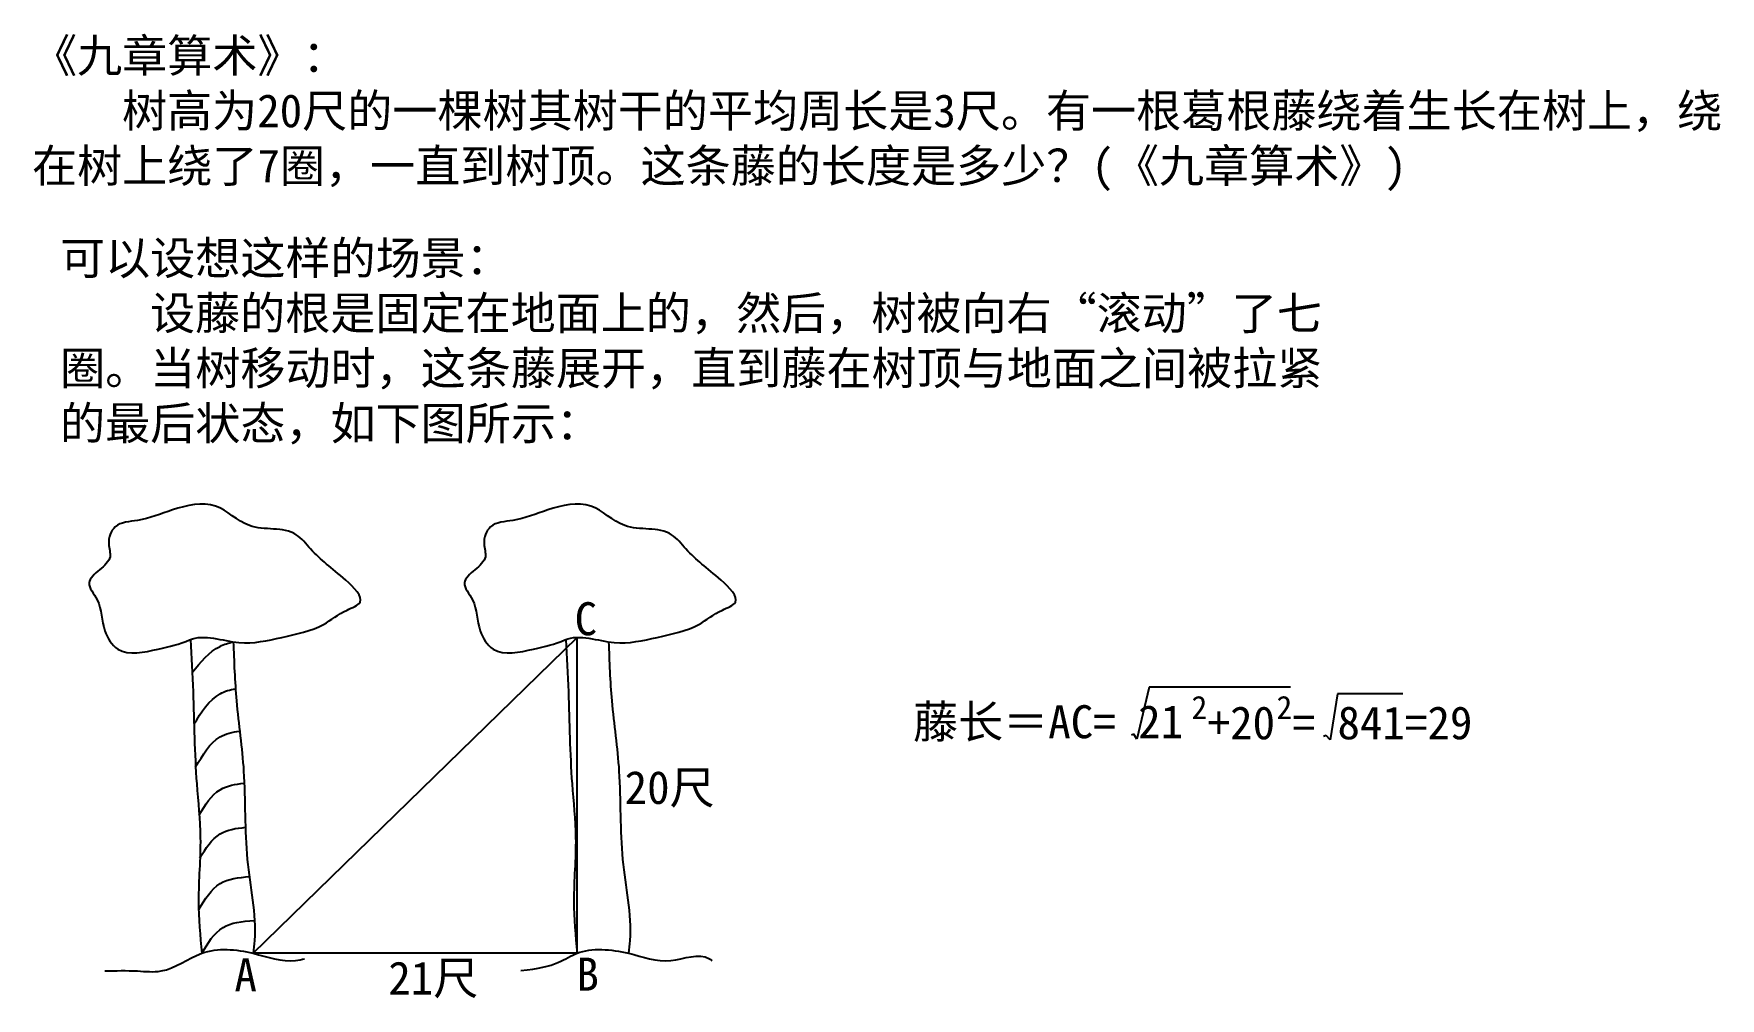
# Model space of a CAD drawing. Header units: millimetres. Extents: x 1521 to 1776, y 1017 to 1163.
import ezdxf

# ---------------------------------------------------------------- set-up
doc = ezdxf.new("R2010")
doc.units = ezdxf.units.MM
doc.styles.add('w', font='', dxfattribs={"height": 5})
doc.styles.get('w').set_extended_font_data('SimSun')

msp = doc.modelspace()

# ---------------------------------------------------------------- linework, layer by layer
at = {"color": 5}
msp.add_line((1554.46, 1023.95), (1603.46, 1071.76), dxfattribs=at)
at = {"color": 1}
for p, q in [((1603.46, 1023.95), (1603.46, 1071.76)), ((1562.24, 1023.95), (1554.46, 1023.95)), ((1603.46, 1023.95), (1554.46, 1023.95)), ((1570.02, 1023.95), (1562.24, 1023.95)), ((1577.8, 1023.95), (1570.02, 1023.95)), ((1585.58, 1023.95), (1577.8, 1023.95)), ((1593.36, 1023.95), (1585.58, 1023.95)), ((1601.14, 1023.95), (1593.36, 1023.95))]:
    msp.add_line(p, q, dxfattribs=at)
for p, q in [((1690.02, 1064.21), (1688.14, 1056.37)), ((1711.38, 1064.21), (1690.02, 1064.21)), ((1718.51, 1063.2), (1717.39, 1056.26)), ((1728.37, 1063.2), (1718.51, 1063.2)), ((1687.7, 1057.1), (1687.33, 1056.99)), ((1688.14, 1056.37), (1687.7, 1057.1)), ((1716.78, 1056.9), (1716.36, 1056.74)), ((1717.39, 1056.26), (1716.78, 1056.9))]:
    msp.add_line(p, q)
at = {"start_tangent": (-0.919302, -0.393552), "end_tangent": (-0.919302, -0.393552)}
for points in [[(1544.82, 1071.38), (1540.09, 1070), (1533.98, 1070), (1532.01, 1072.75), (1530.83, 1077.47), (1529.65, 1080.03), (1531.22, 1082), (1532.8, 1083.97), (1532.6, 1085.93), (1533.59, 1088.49), (1536.94, 1089.48), (1542.26, 1091.05), (1548.76, 1091.64), (1553.88, 1088.69), (1560.97, 1087.31), (1563.14, 1085.15), (1568.45, 1080.43), (1570.62, 1077.08), (1568.65, 1075.9), (1565.11, 1073.74), (1558.8, 1071.77), (1552.3, 1070.98), (1544.82, 1071.38)], [(1601.6, 1071.38), (1596.87, 1070), (1590.76, 1070), (1588.79, 1072.75), (1587.61, 1077.47), (1586.43, 1080.03), (1588, 1082), (1589.58, 1083.97), (1589.38, 1085.93), (1590.37, 1088.49), (1593.72, 1089.48), (1599.03, 1091.05), (1605.54, 1091.64), (1610.66, 1088.69), (1617.75, 1087.31), (1619.92, 1085.15), (1625.23, 1080.43), (1627.4, 1077.08), (1625.43, 1075.9), (1621.89, 1073.74), (1615.58, 1071.77), (1609.08, 1070.98), (1601.6, 1071.38)]]:
    msp.add_spline(points, degree=3, dxfattribs=at)
for points, knots in [([(1544.99, 1071.44), (1545.13, 1068.81), (1545.52, 1061.53), (1545.59, 1051.5), (1546.78, 1040.98), (1545.91, 1032.4), (1546.43, 1026.59), (1546.68, 1023.95)], [0, 0, 0, 0, 7.928035, 21.857491, 30.063198, 39.619176, 47.549926, 47.549926, 47.549926, 47.549926]), ([(1551.45, 1071.09), (1551.56, 1068.11), (1551.79, 1061.56), (1553.46, 1050.65), (1552.95, 1038.49), (1555.06, 1029.29), (1554.55, 1024.59), (1554.46, 1023.95)], [0, 0, 0, 0, 8.940031, 19.639739, 33.023799, 45.353574, 47.283302, 47.283302, 47.283302, 47.283302]), ([(1601.77, 1071.44), (1601.91, 1068.81), (1602.3, 1061.53), (1602.37, 1051.5), (1603.56, 1040.98), (1602.69, 1032.4), (1603.21, 1026.59), (1603.46, 1023.95)], [0, 0, 0, 0, 7.928035, 21.857491, 30.063198, 39.619176, 47.549926, 47.549926, 47.549926, 47.549926]), ([(1608.23, 1071.09), (1608.33, 1068.11), (1608.57, 1061.56), (1610.24, 1050.65), (1609.73, 1038.49), (1611.84, 1029.29), (1611.33, 1024.59), (1611.24, 1023.95)], [0, 0, 0, 0, 8.940031, 19.639739, 33.023799, 45.353574, 47.283302, 47.283302, 47.283302, 47.283302]), ([(1594.93, 1021.33), (1600.33, 1021.79), (1603.26, 1025.02), (1611.06, 1024.38), (1617.21, 1021.92), (1622.02, 1024.18), (1623.76, 1022.95), (1623.9, 1022.86)], [7.518481, 7.518481, 7.518481, 7.518481, 13.889569, 21.669204, 28.170861, 34.025955, 34.505073, 34.505073, 34.505073, 34.505073])]:
    msp.add_open_spline(points, degree=3, knots=knots)
at = {"color": 5}
for points, knots in [([(1545.24, 1066.47), (1546.53, 1068.02), (1548.27, 1070.16), (1550.75, 1070.93), (1551.45, 1071.09)], [0, 0, 0, 0, 5.75534, 7.91372, 7.91372, 7.91372, 7.91372]), ([(1545.5, 1058.62), (1546.63, 1060.46), (1548.24, 1063.06), (1550.94, 1063.85), (1551.78, 1064)], [0, 0, 0, 0, 6.073616, 8.593574, 8.593574, 8.593574, 8.593574]), ([(1545.75, 1052.15), (1546.84, 1053.96), (1548.42, 1056.76), (1551.33, 1057.44), (1552.41, 1057.59)], [0, 0, 0, 0, 5.826095, 8.984793, 8.984793, 8.984793, 8.984793]), ([(1546.29, 1044.9), (1547.2, 1046.41), (1548.82, 1049.05), (1551.76, 1049.55), (1553.1, 1049.69)], [0.109724, 0.109724, 0.109724, 0.109724, 5.059286, 8.882348, 8.882348, 8.882348, 8.882348]), ([(1546.41, 1038.41), (1547.28, 1039.84), (1548.93, 1042.42), (1551.89, 1042.88), (1553.29, 1043.02)], [0.324648, 0.324648, 0.324648, 0.324648, 5.059286, 9.063729, 9.063729, 9.063729, 9.063729]), ([(1546.23, 1030.6), (1547.16, 1032.14), (1548.92, 1035.07), (1552.27, 1035.42), (1553.87, 1035.56)], [0, 0, 0, 0, 5.059286, 9.618748, 9.618748, 9.618748, 9.618748]), ([(1546.68, 1023.95), (1547.61, 1025.49), (1549.36, 1028.42), (1552.71, 1028.77), (1554.65, 1028.93)], [0, 0, 0, 0, 5.059286, 9.618748, 9.618748, 9.618748, 9.618748])]:
    msp.add_open_spline(points, degree=3, knots=knots, dxfattribs=at)
msp.add_spline([(1532.02, 1021.27), (1536.94, 1021.27), (1540.53, 1021.27), (1546.68, 1023.95), (1554.46, 1023.95), (1560.87, 1022.86), (1562.24, 1023.13)], degree=3)

# ---------------------------------------------------------------- texts
at = {"style": 'w'}
for s, height, p in [('藤长＝AC= 21', 5, (1654.27, 1056.5)), ('2', 3.5, (1696.41, 1059.42)), ('2', 3.5, (1709.26, 1059.42)), ('+20', 5, (1698.84, 1056.34)), ('= 841=29', 5, (1711.69, 1056.34))]:
    msp.add_text(s, height=height, dxfattribs=at).set_placement(p)
at = {"char_height": 5, "attachment_point": 1, "style": 'w'}
for s, insert, width in [('《九章算术》：\\P    树高为20尺的一棵树其树干的平均周长是3尺。有一根葛根藤绕着生长在树上，绕在树上绕了7圈，一直到树顶。这条藤的长度是多少？(《九章算术》)', (1521, 1162.32), 257.814), ('可以设想这样的场景：\\P    设藤的根是固定在地面上的，然后，树被向右“滚动”了七圈。当树移动时，这条藤展开，直到藤在树顶与地面之间被拉紧的最后状态，如下图所示：', (1525.24, 1131.69), 197.1715), ('{\\C5;C}', (1603.08, 1077.09), 4.8357), ('20尺', (1610.65, 1051.55), 16.2632), ('{\\C5;A}', (1551.62, 1023.19), 4.8357), ('{\\C1;21尺}', (1574.9, 1022.71), 16.2632), ('{\\C5;B}', (1603.36, 1023.29), 4.8357)]:
    msp.add_mtext(s, dxfattribs=dict(at, insert=insert, width=width))

doc.saveas('drawing.dxf')
